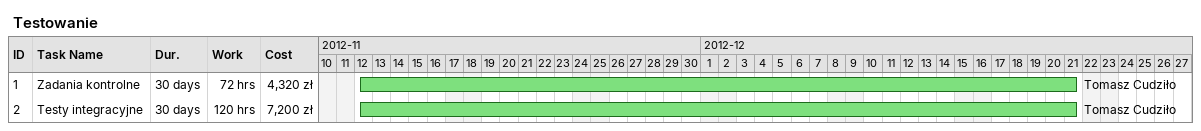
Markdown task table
Testowanie

| ID | Task | Duration | Start | Finish | Resources | Work (h) | Cost (zł) |
|---|---|---|---|---|---|---|---|
| 1 | Zadania kontrolne | 30d | 2012-11-12 | 2012-12-21 | Tomasz Cudziło | 72 | 4320 |
| 2 | Testy integracyjne | 30d | 2012-11-12 | 2012-12-21 | Tomasz Cudziło | 120 | 7200 |
